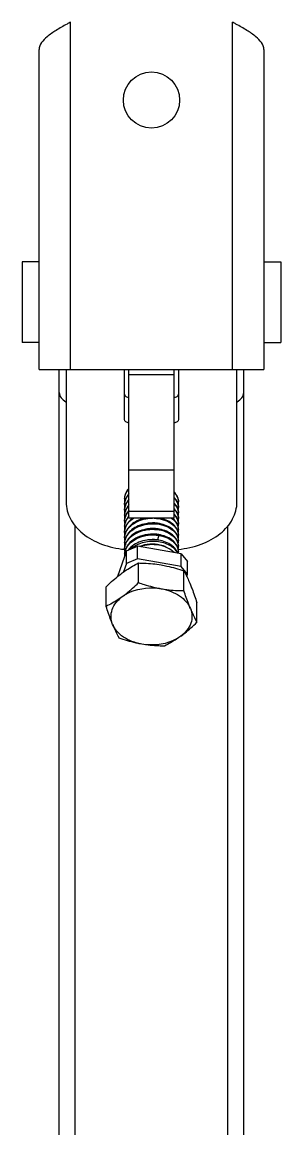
# Model space of a CAD drawing. Extents: x 27938 to 1507990, y 110129 to 923079.
# Drawn here: x 663711 to 664181, y 359970 to 361985 of the extents above; entities that cross this region are included whole.
import ezdxf

# ---------------------------------------------------------------- set-up
doc = ezdxf.new("R2010")
doc.units = 0
doc.header["$LTSCALE"] = 1000
doc.header["$MEASUREMENT"] = 0

msp = doc.modelspace()

# ---------------------------------------------------------------- linework, layer by layer
for p, q in [((663799.1, 361352.6), (663799.1, 361985.1)), ((664093.5, 361352.6), (664093.5, 361985.1)), ((663741.9, 361352.6), (663741.9, 361935.1)), ((664150.8, 361935.1), (664150.8, 361352.6)), ((663741.9, 361548.8), (663711.2, 361548.8)), ((663711.2, 361548.8), (663711.2, 361401.6)), ((664150.8, 361548.8), (664181.4, 361548.8)), ((664181.4, 361548.8), (664181.4, 361401.6)), ((663741.9, 361401.6), (663711.2, 361401.6)), ((664150.8, 361401.6), (664181.4, 361401.6)), ((663741.9, 361352.6), (664150.8, 361352.6)), ((663778.7, 358782.2), (663778.7, 361352.6)), ((663791, 361352.6), (663791, 361111)), ((663897.3, 361261.3), (663897.3, 361352.6)), ((663905.4, 361081.6), (663905.4, 361352.6)), ((663987.2, 361352.6), (663987.2, 361081.6)), ((663995.4, 361352.6), (663995.4, 361261.3)), ((664101.7, 361111), (664101.7, 361352.6)), ((664114, 358782.2), (664114, 361352.6)), ((663987.2, 361342.7), (663905.4, 361342.7)), ((663987.2, 361169.2), (663905.4, 361169.2)), ((663987.2, 361093.6), (663905.4, 361093.6)), ((663807.3, 358903.1), (663807.3, 361068.1)), ((663987.2, 361081.6), (663905.4, 361081.6)), ((664085.4, 358903.1), (664085.4, 361068.1)), ((663959.5, 361050.5), (663957.4, 361042)), ((663900.8, 361022.2), (663920.6, 361030.6)), ((663920.6, 361007.5), (663920.6, 361030.6)), ((664000, 361016.7), (663920.6, 361030.6)), ((663900.8, 361022.2), (663884.4, 360975.3)), ((663900.8, 360999), (663900.8, 361022.2)), ((663920.6, 361007.5), (663900.8, 360999)), ((664000, 360993.6), (663920.6, 361007.5)), ((664000, 360993.6), (664000, 361016.7)), ((664000, 361016.7), (664011.9, 361002.7)), ((663900.8, 360999), (663895.5, 360983.8)), ((663922.8, 360964.3), (663922.8, 361000.1)), ((664011.9, 360979.6), (664000, 360993.6)), ((664005.3, 360949.8), (664005.3, 360985.7)), ((664011.9, 360979.6), (664011.9, 361002.7)), ((664010.5, 360975.4), (664011.9, 360979.6)), ((663863.8, 360921), (663863.8, 360956.8)), ((664028.8, 360892.1), (664028.8, 360928))]:
    msp.add_line(p, q)
msp.add_circle((663946.3, 361843.2), 51.1)
for centre, radius, start, end in [((663952, 361697.7), 325.5, 117.9978, 119.2622), ((663940.7, 361697.7), 325.5, 60.7378, 62.0022), ((663933.8, 361111.5), 37.9, 138.472, 140.2955), ((663934.1, 361110), 38.3, 138.4075, 138.7304), ((663924.2, 361115.3), 26.9, 174.7523, 177.3019), ((663924.1, 361115.3), 26.9, 177.3027, 179.992), ((663924.4, 361115.3), 27.1, 180.0173, 189.9275), ((663924.1, 361105.2), 26.9, 177.305, 180.0025), ((663924.4, 361105.2), 27.1, 180.0276, 189.8759), ((663925.8, 361116.2), 28.6, 161.5412, 164.0381), ((663925.8, 361106.1), 28.6, 161.5413, 164.0389), ((663926.3, 361114.8), 29.1, 159.3246, 161.5397), ((663926.3, 361104.7), 29.1, 159.3256, 161.5398), ((663963.3, 361095.9), 33.7, 41.1985, 44.5335), ((663963.3, 361085.8), 33.7, 41.2062, 44.5129), ((663972.8, 361110.3), 22.6, 348.9554, 359.9474), ((663973.1, 361110.3), 22.3, 359.9892, 3.2265), ((663924.1, 361095.1), 26.9, 177.3161, 179.989), ((663924.4, 361095.1), 27.1, 180.0138, 189.8367), ((663924.2, 361085), 26.9, 174.7419, 177.3015), ((663924.1, 361085), 26.9, 177.3022, 179.995), ((663925.8, 361096), 28.6, 161.5413, 164.0385), ((663925.8, 361085.9), 28.6, 161.5412, 164.0376), ((663926.3, 361094.6), 29.1, 159.3258, 161.5398), ((663926.3, 361084.4), 29.1, 159.3249, 161.5397), ((663933.5, 361071.3), 37.5, 138.3967, 141.6133), ((663933.8, 361069.7), 37.9, 138.4376, 140.031), ((663963.3, 361075.7), 33.7, 41.1907, 44.5341), ((663963.3, 361065.5), 33.7, 41.2049, 44.5298), ((663972.8, 361100.1), 22.6, 349.0023, 359.951), ((663972.8, 361090), 22.6, 348.9469, 359.9595), ((663973.1, 361100.1), 22.3, 359.9925, 3.2106), ((663973.1, 361090), 22.3, 0.0017, 3.215), ((663924.4, 361085), 27.1, 180.0203, 189.9184), ((663924.1, 361074.8), 26.9, 177.308, 179.9989), ((663924.4, 361074.8), 27.1, 180.024, 189.859), ((663924.2, 361064.7), 26.9, 174.7482, 177.3114), ((663924.1, 361064.7), 26.9, 177.3122, 179.992), ((663925.8, 361075.8), 28.6, 161.5413, 164.0388), ((663925.8, 361065.6), 28.6, 161.5413, 164.0384), ((663926.3, 361074.3), 29.1, 159.3257, 161.5398), ((663926.3, 361064.2), 29.1, 159.3253, 161.5398), ((663933.3, 361060), 37.3, 138.4163, 142.3647), ((663949, 361018.7), 54.3, 78.9677, 81.0182), ((663960.5, 361052.4), 37.8, 47.6925, 50.7716), ((663962.6, 361054.7), 34.7, 41.248, 47.7355), ((663972.8, 361079.9), 22.6, 348.9984, 359.9503), ((663972.8, 361069.8), 22.6, 348.9949, 359.9563), ((663973.1, 361079.9), 22.3, 359.9919, 3.2231), ((663973.1, 361069.8), 22.3, 359.9979, 3.2133), ((663924.4, 361064.7), 27.1, 180.0173, 189.9253), ((663924.1, 361054.6), 26.9, 177.3041, 179.9996), ((663924.3, 361054.6), 27.1, 180.0245, 189.605), ((663924.1, 361044.5), 26.9, 177.3143, 179.9937), ((663925.8, 361055.5), 28.6, 161.5413, 164.0388), ((663925.8, 361045.4), 28.6, 161.881, 164.0359), ((663926.3, 361054.1), 29.1, 159.3251, 161.5397), ((663926, 361045.3), 28.8, 161.544, 161.883), ((663926.3, 361044), 29.1, 159.3259, 161.5398), ((663948.6, 361004.9), 58.1, 97.4815, 97.789), ((663949, 361008.3), 54.6, 80.0433, 80.9667), ((663972.8, 361059.7), 22.6, 348.938, 359.9563), ((663972.8, 361049.6), 22.6, 349.0046, 359.951), ((663973.1, 361059.7), 22.3, 359.9985, 3.2205), ((663973.1, 361049.5), 22.3, 359.9925, 3.2199), ((663924.4, 361044.5), 27.1, 180.0186, 189.8496), ((663924.2, 361034.4), 26.9, 174.7549, 177.3062), ((663924.1, 361034.4), 26.9, 177.307, 179.992), ((663924.4, 361034.4), 27.1, 180.0173, 189.9289), ((663924.1, 361024.2), 26.9, 177.3051, 180.0027), ((663925.8, 361035.3), 28.6, 161.5413, 164.0381), ((663925.8, 361025.2), 28.6, 161.5413, 164.0389), ((663926.3, 361033.9), 29.1, 159.3246, 161.5398), ((663926.3, 361023.7), 29.1, 159.3254, 161.5398), ((663948.9, 360976.6), 65.9, 80.7386, 82.5614), ((663949, 360988.4), 54.3, 79.4958, 81.0948), ((663949.1, 360988.9), 53.8, 78.82, 79.4945), ((663972.8, 361039.4), 22.6, 348.9821, 359.9616), ((663972.8, 361029.3), 22.6, 348.9355, 359.9502), ((663973.1, 361039.4), 22.3, 0.0034, 3.2144), ((663973.1, 361029.3), 22.3, 359.9923, 3.2257), ((663924.4, 361024.3), 27.1, 180.0278, 189.8922), ((663924.3, 361014), 27, 174.7806, 177.1426), ((663924.3, 361014), 27, 177.1433, 179.9919), ((663924.3, 361014), 27.1, 179.9935, 183.4685), ((663925.8, 361015), 28.6, 161.541, 164.1702), ((663926.5, 361013.5), 29.3, 159.2606, 161.5798), ((663973.1, 361019.2), 22.3, 355.7888, 3.2155)]:
    msp.add_arc(centre, radius, start, end)
for points, knots in [([(663792.8, 361981.7), (663786.1, 361977.9), (663773.5, 361970.6), (663754.5, 361958), (663741.9, 361944.2), (663741.9, 361935.1)], [0, 0, 0, 0, 0.326101, 0.611119, 1, 1, 1, 1]), ([(664150.8, 361935.1), (664150.8, 361944.2), (664138.2, 361958), (664119.2, 361970.6), (664106.5, 361977.9), (664099.8, 361981.7)], [0, 0, 0, 0, 0.388881, 0.673899, 1, 1, 1, 1]), ([(663778.7, 361310.4), (663778.7, 361307.2), (663781.4, 361300), (663787.4, 361295.6), (663790.9, 361293.9)], [0, 0, 0, 0, 0.461863, 1, 1, 1, 1]), ([(663897.3, 361307.6), (663897.3, 361306), (663899.7, 361302.5), (663903.4, 361301.8), (663905.4, 361301.8)], [0, 0, 0, 0, 0.440239, 1, 1, 1, 1]), ([(663987.2, 361301.8), (663989.2, 361301.8), (663993, 361302.5), (663995.4, 361306), (663995.4, 361307.6)], [0, 0, 0, 0, 0.559761, 1, 1, 1, 1]), ([(664101.8, 361293.9), (664105.2, 361295.6), (664111.2, 361300), (664114, 361307.2), (664114, 361310.4)], [0, 0, 0, 0, 0.538137, 1, 1, 1, 1]), ([(663905.4, 361255.5), (663903.4, 361255.5), (663899.7, 361256.3), (663897.3, 361259.7), (663897.3, 361261.3)], [0, 0, 0, 0, 0.559761, 1, 1, 1, 1]), ([(663995.4, 361261.3), (663995.4, 361259.7), (663993, 361256.3), (663989.2, 361255.5), (663987.2, 361255.5)], [0, 0, 0, 0, 0.440239, 1, 1, 1, 1]), ([(663904.6, 361135.7), (663904, 361134.9), (663901.5, 361131.7), (663899.6, 361128.1), (663898.7, 361125.3)], [0, 0, 0, 0, 0.25881, 1, 1, 1, 1]), ([(663905.4, 361126.5), (663904.6, 361125.7), (663901.9, 361122.2), (663899.7, 361118.3), (663898.7, 361115.2)], [0, 0, 0, 0, 0.25985, 1, 1, 1, 1]), ([(663899.1, 361125.1), (663899.4, 361126), (663901, 361129.7), (663903.3, 361133), (663905.3, 361135.3)], [0, 0, 0, 0, 0.242679, 1, 1, 1, 1]), ([(663995.4, 361111.5), (663995.4, 361114.7), (663993.9, 361121.5), (663989.8, 361127.1), (663987.3, 361129.6)], [0, 0, 0, 0, 0.479607, 1, 1, 1, 1]), ([(663987.3, 361128.4), (663989.7, 361126), (663993.5, 361120.8), (663995.2, 361114.5), (663995.4, 361111.5)], [0, 0, 0, 0, 0.520009, 1, 1, 1, 1]), ([(663791, 361111), (663791, 361100.5), (663797.1, 361078.1), (663821.2, 361051.2), (663856, 361032.3), (663883.1, 361026.3), (663897.3, 361025)], [0, 0, 0, 0, 0.212085, 0.446759, 0.711828, 1, 1, 1, 1]), ([(663905.4, 361116.4), (663904.7, 361115.6), (663901.9, 361112.1), (663899.7, 361108.2), (663898.7, 361105.1)], [0, 0, 0, 0, 0.25988, 1, 1, 1, 1]), ([(663905.4, 361106.3), (663904.7, 361105.4), (663901.9, 361102), (663899.7, 361098), (663898.7, 361094.9)], [0, 0, 0, 0, 0.259876, 1, 1, 1, 1]), ([(663899.1, 361115), (663899.4, 361115.9), (663901, 361119.6), (663903.4, 361123), (663905.4, 361125.3)], [0, 0, 0, 0, 0.242549, 1, 1, 1, 1]), ([(663899.1, 361104.9), (663899.4, 361105.8), (663901, 361109.5), (663903.4, 361112.9), (663905.4, 361115.2)], [0, 0, 0, 0, 0.242552, 1, 1, 1, 1]), ([(663987.3, 361108.1), (663989.7, 361105.8), (663993.5, 361100.6), (663995.2, 361094.3), (663995.4, 361091.3)], [0, 0, 0, 0, 0.52002, 1, 1, 1, 1]), ([(663987.4, 361118.2), (663989.7, 361115.9), (663993.5, 361110.7), (663995.2, 361104.4), (663995.4, 361101.4)], [0, 0, 0, 0, 0.519993, 1, 1, 1, 1]), ([(663995.4, 361101.4), (663995.4, 361104.3), (663994.1, 361110.5), (663990.8, 361115.7), (663988.7, 361118.1)], [0, 0, 0, 0, 0.482588, 1, 1, 1, 1]), ([(663995.4, 361091.3), (663995.4, 361094.2), (663994.1, 361100.4), (663990.8, 361105.6), (663988.7, 361108)], [0, 0, 0, 0, 0.482583, 1, 1, 1, 1]), ([(663994.9, 361024.9), (664009.1, 361026.2), (664036.3, 361032.2), (664071.3, 361051), (664095.6, 361078), (664101.7, 361100.4), (664101.7, 361111)], [0, 0, 0, 0, 0.288185, 0.553327, 0.788006, 1, 1, 1, 1]), ([(663904.1, 361094.6), (663903.5, 361093.8), (663901.3, 361090.8), (663899.6, 361087.4), (663898.7, 361084.8)], [0, 0, 0, 0, 0.258068, 1, 1, 1, 1]), ([(663905.4, 361086.1), (663904.7, 361085.2), (663901.9, 361081.8), (663899.7, 361077.8), (663898.7, 361074.7)], [0, 0, 0, 0, 0.259878, 1, 1, 1, 1]), ([(663899.1, 361094.7), (663899.4, 361095.7), (663901, 361099.4), (663903.4, 361102.8), (663905.4, 361105.1)], [0, 0, 0, 0, 0.242544, 1, 1, 1, 1]), ([(663899.1, 361084.6), (663899.4, 361085.5), (663900.9, 361088.9), (663902.9, 361092), (663904.7, 361094.1)], [0, 0, 0, 0, 0.243219, 1, 1, 1, 1]), ([(663987.3, 361098), (663989.7, 361095.7), (663993.5, 361090.5), (663995.2, 361084.2), (663995.4, 361081.1)], [0, 0, 0, 0, 0.520002, 1, 1, 1, 1]), ([(663987.4, 361087.9), (663989.7, 361085.5), (663993.5, 361080.3), (663995.2, 361074.1), (663995.4, 361071)], [0, 0, 0, 0, 0.520001, 1, 1, 1, 1]), ([(663995.4, 361081.2), (663995.4, 361084.1), (663994.1, 361090.2), (663990.8, 361095.5), (663988.7, 361097.8)], [0, 0, 0, 0, 0.482587, 1, 1, 1, 1]), ([(663995.4, 361071), (663995.4, 361074), (663994.1, 361080.1), (663990.8, 361085.3), (663988.7, 361087.7)], [0, 0, 0, 0, 0.482586, 1, 1, 1, 1]), ([(663935.6, 361081.8), (663931.2, 361080.9), (663922.9, 361078.5), (663912, 361072.4), (663903.5, 361064.4), (663899.8, 361057.8), (663898.7, 361054.5)], [0, 0, 0, 0, 0.276521, 0.537648, 0.778453, 1, 1, 1, 1]), ([(663911.7, 361081.7), (663908.7, 361079.4), (663903.4, 361074.3), (663899.8, 361067.9), (663898.7, 361064.6)], [0, 0, 0, 0, 0.520421, 1, 1, 1, 1]), ([(663988.7, 361057.4), (663983.3, 361063.5), (663971.2, 361070.1), (663953.7, 361073.2), (663939.3, 361072.8), (663925.5, 361069.4), (663913.4, 361063.4), (663903.9, 361055), (663899.9, 361047.9), (663898.7, 361044.3)], [0, 0, 0, 0, 0.235001, 0.369196, 0.507414, 0.643709, 0.772807, 0.891505, 1, 1, 1, 1]), ([(663899.1, 361074.5), (663899.4, 361075.2), (663900.6, 361078.2), (663902.3, 361080.9), (663903.8, 361082.8)], [0, 0, 0, 0, 0.244171, 1, 1, 1, 1]), ([(663899.1, 361064.4), (663900.4, 361067.8), (663904.4, 361074.4), (663910.2, 361079.5), (663913.5, 361081.7)], [0, 0, 0, 0, 0.478395, 1, 1, 1, 1]), ([(663899.1, 361054.3), (663900.6, 361058.3), (663905.7, 361066.1), (663917.4, 361074.8), (663931.9, 361080.3), (663942.5, 361081.7), (663947.9, 361081.7)], [0, 0, 0, 0, 0.218898, 0.461373, 0.725247, 1, 1, 1, 1]), ([(663899.1, 361044.1), (663900.7, 361048.4), (663906.3, 361056.8), (663919.1, 361065.7), (663934.9, 361071), (663951.9, 361072.2), (663968.4, 361069.4), (663982.3, 361062.8), (663992.2, 361053), (663995.1, 361044.6), (663995.4, 361040.7)], [0, 0, 0, 0, 0.114222, 0.241564, 0.380183, 0.523375, 0.662466, 0.789658, 0.901085, 1, 1, 1, 1]), ([(663957.5, 361072.4), (663955.8, 361072.7), (663948.7, 361073.4), (663941.4, 361072.9), (663936.2, 361071.7)], [0, 0, 0, 0, 0.247797, 1, 1, 1, 1]), ([(663950.9, 361081.7), (663956.6, 361081.5), (663967.5, 361079.8), (663981.9, 361073.3), (663992.1, 361063.4), (663995.1, 361054.8), (663995.4, 361050.8)], [0, 0, 0, 0, 0.291873, 0.559175, 0.79302, 1, 1, 1, 1]), ([(663988.7, 361067.5), (663987.1, 361069.2), (663979.5, 361076.3), (663969.3, 361080.2), (663961.5, 361081.8)], [0, 0, 0, 0, 0.228177, 1, 1, 1, 1]), ([(663982.7, 361081.7), (663986.3, 361079.1), (663992.3, 361073.1), (663995.1, 361064.8), (663995.4, 361060.9)], [0, 0, 0, 0, 0.52908, 1, 1, 1, 1]), ([(663995.4, 361060.9), (663995.4, 361063.9), (663994.1, 361070), (663990.8, 361075.2), (663988.7, 361077.6)], [0, 0, 0, 0, 0.482585, 1, 1, 1, 1]), ([(663995.4, 361050.8), (663995.4, 361053.7), (663994.1, 361059.9), (663990.8, 361065.1), (663988.7, 361067.5)], [0, 0, 0, 0, 0.482588, 1, 1, 1, 1]), ([(663988.7, 361047.2), (663983.3, 361053.4), (663971.2, 361060), (663953.7, 361063.1), (663939.3, 361062.6), (663925.5, 361059.3), (663913.4, 361053.2), (663903.9, 361044.9), (663899.9, 361037.8), (663898.7, 361034.2)], [0, 0, 0, 0, 0.234995, 0.369193, 0.507415, 0.643708, 0.772808, 0.891506, 1, 1, 1, 1]), ([(663959.8, 361051.7), (663953.4, 361052.8), (663940.3, 361053.1), (663921.8, 361048.2), (663906.8, 361038.6), (663900.4, 361029), (663898.7, 361024.1)], [0, 0, 0, 0, 0.271171, 0.538307, 0.783282, 1, 1, 1, 1]), ([(663899.1, 361034), (663900.7, 361038.3), (663906.3, 361046.6), (663919.1, 361055.5), (663934.9, 361060.9), (663951.9, 361062.1), (663968.4, 361059.3), (663982.3, 361052.7), (663992.2, 361042.9), (663995.1, 361034.5), (663995.4, 361030.6)], [0, 0, 0, 0, 0.11422, 0.241557, 0.38018, 0.523371, 0.662464, 0.789655, 0.901082, 1, 1, 1, 1]), ([(663899.1, 361023.9), (663900.9, 361028.7), (663907.5, 361037.9), (663922.4, 361047.1), (663940.4, 361051.8), (663953.2, 361051.5), (663959.5, 361050.5)], [0, 0, 0, 0, 0.217951, 0.46337, 0.729831, 1, 1, 1, 1]), ([(663960.6, 361051.6), (663958.5, 361052), (663950.1, 361053.3), (663941.4, 361052.8), (663935.1, 361051.3)], [0, 0, 0, 0, 0.246468, 1, 1, 1, 1]), ([(663957.6, 361062.3), (663956.2, 361062.5), (663950.7, 361063.1), (663945.1, 361063), (663941, 361062.5)], [0, 0, 0, 0, 0.247252, 1, 1, 1, 1]), ([(663959.5, 361050.5), (663964.3, 361049.7), (663973.3, 361047.2), (663984.9, 361040.5), (663992.9, 361031.4), (663995.2, 361024), (663995.4, 361020.4)], [0, 0, 0, 0, 0.290521, 0.554658, 0.788516, 1, 1, 1, 1]), ([(663988.7, 361037.1), (663987, 361039), (663978.9, 361046.4), (663968.1, 361050.3), (663959.8, 361051.7)], [0, 0, 0, 0, 0.22749, 1, 1, 1, 1]), ([(663995.4, 361040.7), (663995.4, 361043.6), (663994.1, 361049.8), (663990.8, 361055), (663988.7, 361057.4)], [0, 0, 0, 0, 0.482586, 1, 1, 1, 1]), ([(663995.4, 361030.6), (663995.4, 361033.5), (663994.1, 361039.6), (663990.8, 361044.9), (663988.7, 361047.2)], [0, 0, 0, 0, 0.482586, 1, 1, 1, 1]), ([(663957.4, 361042), (663947.3, 361043.3), (663927.3, 361041.6), (663909.6, 361030.9), (663904, 361023.6)], [0, 0, 0, 0, 0.526254, 1, 1, 1, 1]), ([(663908.3, 361025.5), (663914.2, 361031), (663925.9, 361037.1), (663942.6, 361040.2), (663955.7, 361040.2), (663968.2, 361037.8), (663982, 361032), (663990.5, 361024.1), (663993.3, 361017.9)], [0, 0, 0, 0, 0.255096, 0.39268, 0.530602, 0.663916, 0.788307, 1, 1, 1, 1]), ([(663973.3, 361028.6), (663969.8, 361030.5), (663954.2, 361036.2), (663936.1, 361034.9), (663924.5, 361030)], [0, 0, 0, 0, 0.239303, 1, 1, 1, 1]), ([(663987.5, 361019), (663980.4, 361026.4), (663964.3, 361033.1), (663942.6, 361034), (663931.1, 361031.7), (663925.7, 361029.8)], [0, 0, 0, 0, 0.470214, 0.736055, 1, 1, 1, 1]), ([(663957.4, 361042), (663955.6, 361042.3), (663948.3, 361043.1), (663940.9, 361042.5), (663935.5, 361041.2)], [0, 0, 0, 0, 0.247915, 1, 1, 1, 1]), ([(663988.7, 361027), (663987, 361028.9), (663978.8, 361036.3), (663967.9, 361040.3), (663959.5, 361041.6)], [0, 0, 0, 0, 0.227377, 1, 1, 1, 1]), ([(663995.4, 361020.4), (663995.4, 361023.4), (663994.1, 361029.5), (663990.8, 361034.7), (663988.7, 361037.1)], [0, 0, 0, 0, 0.482589, 1, 1, 1, 1]), ([(663994.1, 361017.8), (663993.9, 361018.6), (663992.5, 361021.9), (663990.5, 361024.9), (663988.7, 361027)], [0, 0, 0, 0, 0.241445, 1, 1, 1, 1]), ([(663893.3, 360982.2), (663895.7, 360984), (663905.1, 360990.6), (663915.2, 360996.4), (663922.8, 361000.1)], [0, 0, 0, 0, 0.263099, 1, 1, 1, 1]), ([(663922.8, 361000.1), (663926.2, 361000.1), (663940, 360999.8), (663953.8, 360998.5), (663964, 360996.7)], [0, 0, 0, 0, 0.246121, 1, 1, 1, 1]), ([(663964, 360996.7), (663967.5, 360996.1), (663981.5, 360993.3), (663995.1, 360989.2), (664005.3, 360985.7)], [0, 0, 0, 0, 0.248499, 1, 1, 1, 1]), ([(664005.3, 360985.7), (664006.2, 360983.9), (664010.5, 360975.7), (664014.3, 360967.2), (664017, 360960.6)], [0, 0, 0, 0, 0.226572, 1, 1, 1, 1]), ([(663863.8, 360956.8), (663866.2, 360959.2), (663875.6, 360968.1), (663885.5, 360976.5), (663893.3, 360982.2)], [0, 0, 0, 0, 0.257895, 1, 1, 1, 1]), ([(663893.3, 360938.9), (663895.8, 360940.7), (663906.1, 360948.6), (663915.7, 360957.4), (663922.8, 360964.3)], [0, 0, 0, 0, 0.240981, 1, 1, 1, 1]), ([(663922.8, 360964.3), (663926.1, 360963.1), (663939.7, 360958.7), (663953.5, 360955.1), (663964, 360953.3)], [0, 0, 0, 0, 0.251163, 1, 1, 1, 1]), ([(663893.3, 360938.9), (663897.9, 360942.3), (663919.4, 360954.2), (663945.6, 360956.5), (663964, 360953.3)], [0, 0, 0, 0, 0.235366, 1, 1, 1, 1]), ([(663964, 360953.3), (663970.1, 360952.2), (663981.8, 360949.1), (663997.3, 360941.1), (664009.6, 360930.5), (664015.2, 360921.7), (664017, 360917.2)], [0, 0, 0, 0, 0.27851, 0.540172, 0.780428, 1, 1, 1, 1]), ([(663964, 360953.3), (663967.5, 360952.7), (663981.1, 360950.6), (663995, 360949.9), (664005.3, 360949.8)], [0, 0, 0, 0, 0.254083, 1, 1, 1, 1]), ([(664017, 360917.2), (664016, 360919.7), (664011.8, 360930.5), (664008, 360941.4), (664005.3, 360949.8)], [0, 0, 0, 0, 0.233658, 1, 1, 1, 1]), ([(664017, 360960.6), (664018.1, 360958.1), (664022.3, 360947.3), (664026.1, 360936.4), (664028.8, 360928)], [0, 0, 0, 0, 0.233658, 1, 1, 1, 1]), ([(663893.3, 360938.9), (663890.9, 360937.1), (663881.4, 360930.5), (663871.4, 360924.7), (663863.8, 360921)], [0, 0, 0, 0, 0.263099, 1, 1, 1, 1]), ([(663875.6, 360888.3), (663873.9, 360892.6), (663871.9, 360901.7), (663874.2, 360915.8), (663881.6, 360928.8), (663889.1, 360935.7), (663893.3, 360938.9)], [0, 0, 0, 0, 0.238229, 0.47528, 0.726056, 1, 1, 1, 1]), ([(663875.6, 360888.3), (663874.6, 360890.8), (663870.4, 360901.6), (663866.6, 360912.5), (663863.8, 360921)], [0, 0, 0, 0, 0.233658, 1, 1, 1, 1]), ([(664017, 360917.2), (664018.8, 360913), (664020.8, 360903.8), (664018.5, 360889.7), (664011.1, 360876.8), (664003.6, 360869.8), (663999.4, 360866.7)], [0, 0, 0, 0, 0.238229, 0.47528, 0.726056, 1, 1, 1, 1]), ([(664017, 360917.2), (664018, 360914.9), (664021.6, 360906.4), (664025.7, 360898), (664028.8, 360892.1)], [0, 0, 0, 0, 0.275005, 1, 1, 1, 1]), ([(663875.6, 360888.3), (663876.6, 360886), (663880.2, 360877.5), (663884.2, 360869.1), (663887.4, 360863.2)], [0, 0, 0, 0, 0.275005, 1, 1, 1, 1]), ([(663928.7, 360852.3), (663922.6, 360853.3), (663910.9, 360856.5), (663895.3, 360864.5), (663883.1, 360875), (663877.5, 360883.8), (663875.6, 360888.3)], [0, 0, 0, 0, 0.27851, 0.540172, 0.780428, 1, 1, 1, 1]), ([(663999.4, 360866.7), (664001.9, 360868.6), (664012.2, 360876.5), (664021.8, 360885.2), (664028.8, 360892.1)], [0, 0, 0, 0, 0.240981, 1, 1, 1, 1]), ([(663999.4, 360866.7), (663994.7, 360863.3), (663973.2, 360851.4), (663947.1, 360849), (663928.7, 360852.3)], [0, 0, 0, 0, 0.235366, 1, 1, 1, 1]), ([(663999.4, 360866.7), (663996.9, 360864.9), (663987.5, 360858.3), (663977.5, 360852.6), (663969.9, 360848.8)], [0, 0, 0, 0, 0.263099, 1, 1, 1, 1]), ([(663928.7, 360852.3), (663925.2, 360852.9), (663911.2, 360855.7), (663897.5, 360859.7), (663887.4, 360863.2)], [0, 0, 0, 0, 0.248499, 1, 1, 1, 1]), ([(663969.9, 360848.8), (663966.5, 360848.8), (663952.7, 360849.1), (663938.9, 360850.5), (663928.7, 360852.3)], [0, 0, 0, 0, 0.246121, 1, 1, 1, 1])]:
    msp.add_open_spline(points, degree=3, knots=knots)
for points in [[(663898.3, 361124.1), (663897.6, 361121.7), (663897.3, 361119.1), (663897.3, 361116.6)], [(663898.3, 361114), (663897.6, 361111.5), (663897.3, 361109), (663897.3, 361106.5)], [(663897.3, 361106.5), (663897.4, 361109), (663897.9, 361111.5), (663898.7, 361113.9)], [(663897.4, 361117.8), (663897.6, 361119.9), (663898, 361122), (663898.7, 361124)], [(663898.3, 361103.9), (663897.6, 361101.4), (663897.3, 361098.9), (663897.3, 361096.3)], [(663897.3, 361096.3), (663897.4, 361098.9), (663897.9, 361101.4), (663898.7, 361103.8)], [(663898.3, 361093.7), (663897.6, 361091.3), (663897.3, 361088.8), (663897.3, 361086.2)], [(663897.4, 361087.4), (663897.6, 361089.5), (663898, 361091.7), (663898.7, 361093.7)], [(663898.3, 361083.6), (663897.6, 361081.2), (663897.3, 361078.6), (663897.3, 361076.1)], [(663897.3, 361076.1), (663897.4, 361078.6), (663897.9, 361081.2), (663898.7, 361083.6)], [(663898.3, 361073.5), (663897.6, 361071.1), (663897.3, 361068.5), (663897.3, 361066)], [(663897.4, 361067.2), (663897.6, 361069.3), (663898, 361071.4), (663898.7, 361073.4)], [(663898.3, 361063.4), (663897.6, 361061), (663897.3, 361058.4), (663897.3, 361055.9)], [(663897.3, 361055.9), (663897.4, 361058.4), (663897.9, 361060.9), (663898.7, 361063.3)], [(663898.3, 361053.3), (663897.6, 361050.8), (663897.3, 361048.3), (663897.3, 361045.7)], [(663897.3, 361045.7), (663897.4, 361048.3), (663897.9, 361050.8), (663898.7, 361053.2)], [(663898.3, 361043.1), (663897.6, 361040.7), (663897.3, 361038.2), (663897.3, 361035.6)], [(663898.3, 361033), (663897.6, 361030.6), (663897.3, 361028), (663897.3, 361025.5)], [(663897.3, 361025.5), (663897.4, 361028), (663897.9, 361030.6), (663898.7, 361033)], [(663897.4, 361036.8), (663897.6, 361038.9), (663898, 361041.1), (663898.7, 361043.1)], [(663898.3, 361022.8), (663897.6, 361020.4), (663897.3, 361017.9), (663897.3, 361015.4)], [(663897.4, 361016.5), (663897.6, 361018.6), (663898, 361020.7), (663898.7, 361022.8)]]:
    msp.add_open_spline(points, degree=3)

doc.saveas('drawing.dxf')
